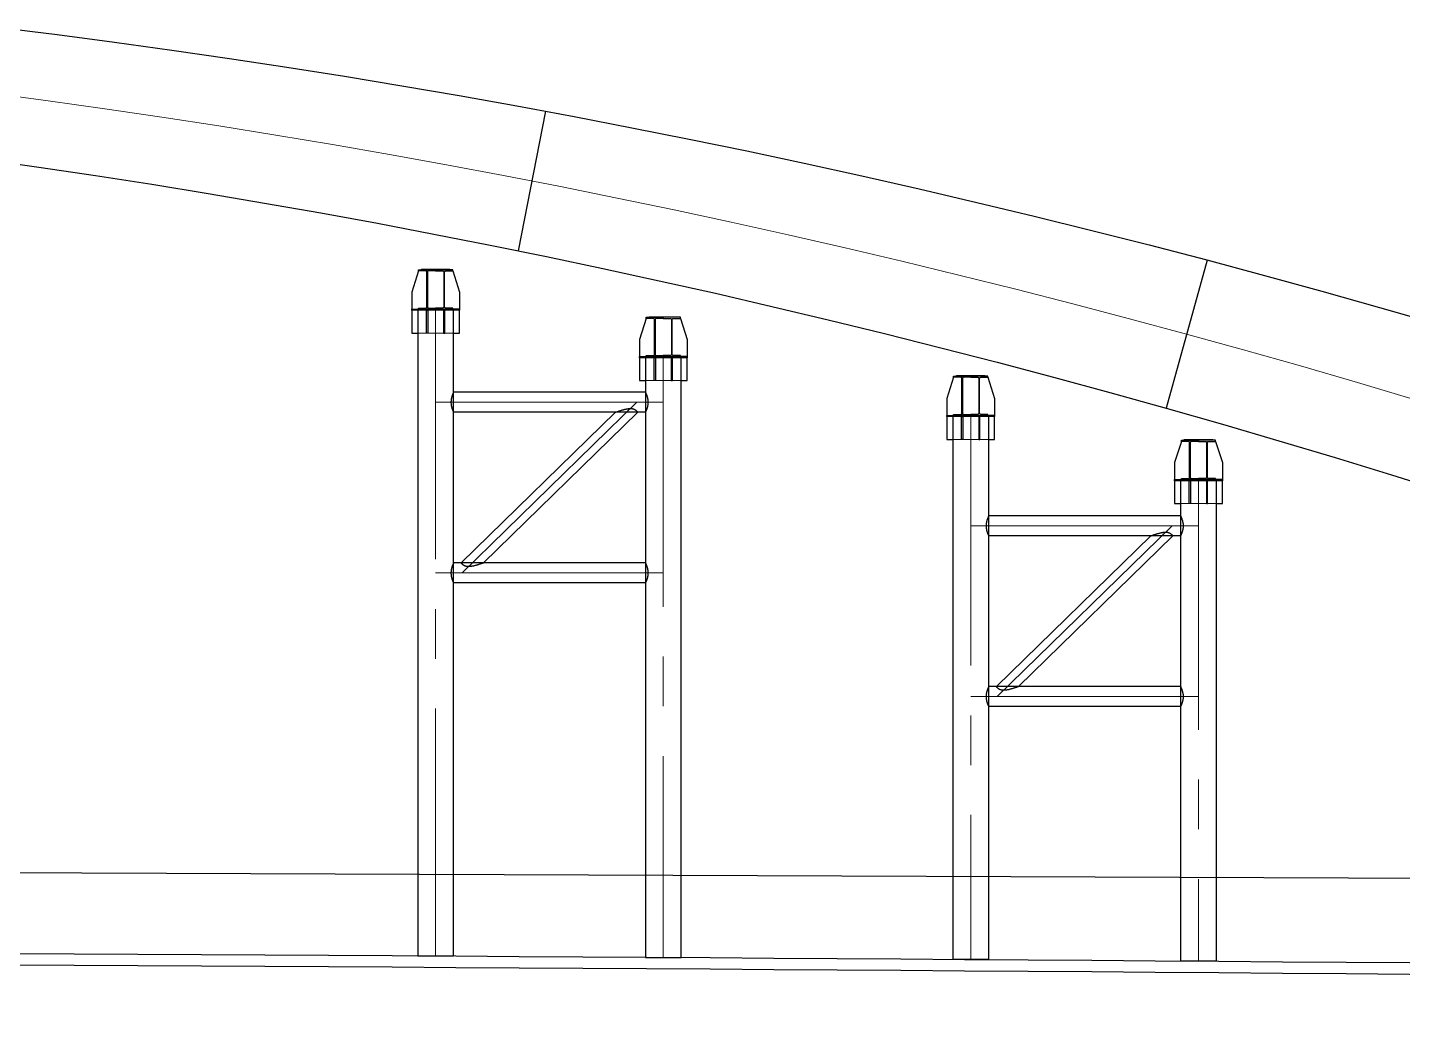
# Model space of a CAD drawing. Extents: x 1767995 to 4174245, y 542814 to 862564.
# Drawn here: x 3523723 to 3547877, y 664083 to 681339 of the extents above; entities that cross this region are included whole.
import ezdxf

# ---------------------------------------------------------------- set-up
doc = ezdxf.new("R2010")
doc.units = 0
doc.header["$LTSCALE"] = 3500
doc.linetypes.add('CENTER', pattern=[2, 1.25, -0.25, 0.25, -0.25])
doc.linetypes.add('DASHED', pattern=[0.75, 0.5, -0.25])
for name, color, linetype, lineweight in [('1粗实线', 1, 'Continuous', 30), ('3中心线', 6, 'CENTER', 18), ('4虚线', 2, 'DASHED', 18), ('6标注线', 7, 'Continuous', 13), ('标注', 3, 'Continuous', 18), ('桥 构造粗实', 1, 'Continuous', 30)]:
    doc.layers.add(name, color=color, linetype=linetype, lineweight=lineweight)

# ---------------------------------------------------------------- blocks, each defined once
blk = doc.blocks.new('werwerer')
at = {"layer": '1粗实线', "elevation": 0}
for points in [[(193795, 41794, 0.464316), (193777, 41816), (193651, 41816), (193531, 41444), (193531, 41144), (193651, 41144), (193651, 41164), (193777, 41164, 0.464316), (193795, 41186)], [(193951, 41144), (193651, 41144), (193651, 41164), (193777, 41164, 0.414214), (193795, 41182), (193795, 41798, 0.414214), (193777, 41816), (193651, 41816), (193651, 41836), (193951, 41836), (193951, 41816), (193826, 41816, 0.414214), (193808, 41798), (193808, 41182, 0.414214), (193826, 41164), (193951, 41164)], [(193951, 41144), (194251, 41144), (194251, 41164), (194126, 41164, -0.414214), (194108, 41182), (194108, 41798, -0.414214), (194126, 41816), (194251, 41816), (194251, 41836), (193951, 41836), (193951, 41816), (194077, 41816, -0.414214), (194095, 41798), (194095, 41182, -0.414214), (194077, 41164), (193951, 41164)], [(194108, 41794, -0.464316), (194126, 41816), (194251, 41816), (194371, 41444), (194371, 41144), (194251, 41144), (194251, 41164), (194126, 41164, -0.464316), (194108, 41186)]]:
    blk.add_lwpolyline(points, format="xyb", close=True, dxfattribs=at)
blk.add_lwpolyline([(193701, 41846), (194201, 41846), (194201, 41836), (193701, 41836)], close=True, dxfattribs=at)
blk = doc.blocks.new('tertert')
at = {"layer": '1粗实线'}
for p, q in [((203266, 43306, 0), (206636, 43306, 0)), ((203266, 42955, 0), (206636, 42955, 0)), ((203401, 42955, 0), (206112, 40306, 0)), ((203791, 42955, 0), (206502, 40306, 0)), ((203266, 40306, 0), (206636, 40306, 0)), ((203266, 39955, 0), (206636, 39955, 0))]:
    blk.add_line(p, q, dxfattribs=at)
at = {"layer": '1粗实线', "elevation": 0}
for points in [[(203266, 43306), (203266, 43306), (203266, 43305), (203266, 43305), (203265, 43304), (203265, 43303), (203264, 43301), (203263, 43299), (203262, 43297), (203261, 43295), (203260, 43293), (203259, 43290), (203257, 43287), (203256, 43284), (203255, 43280), (203253, 43276), (203251, 43272), (203250, 43268), (203248, 43264), (203246, 43259), (203244, 43255), (203243, 43250), (203241, 43244), (203239, 43239), (203237, 43234), (203236, 43228), (203234, 43222), (203232, 43216), (203231, 43210), (203229, 43204), (203228, 43198), (203227, 43191), (203225, 43185), (203224, 43178), (203223, 43171), (203223, 43165), (203222, 43158), (203221, 43151), (203221, 43144), (203221, 43137), (203221, 43130), (203221, 43124), (203221, 43117), (203221, 43110), (203222, 43103), (203223, 43096), (203223, 43089), (203224, 43083), (203225, 43076), (203227, 43070), (203228, 43063), (203229, 43057), (203231, 43051), (203232, 43045), (203234, 43039), (203236, 43033), (203237, 43027), (203239, 43022), (203241, 43016), (203243, 43011), (203244, 43006), (203246, 43002), (203248, 42997), (203250, 42993), (203251, 42988), (203253, 42984), (203255, 42981), (203256, 42977), (203257, 42974), (203259, 42971), (203260, 42968), (203261, 42966), (203262, 42964), (203263, 42962), (203264, 42960), (203265, 42958), (203265, 42957), (203266, 42956), (203266, 42955), (203266, 42955), (203266, 42955)], [(206636, 43306), (206636, 43306), (206637, 43305), (206637, 43305), (206637, 43304), (206638, 43303), (206639, 43301), (206640, 43299), (206641, 43297), (206642, 43295), (206643, 43293), (206644, 43290), (206645, 43287), (206647, 43284), (206648, 43280), (206650, 43276), (206652, 43272), (206653, 43268), (206655, 43264), (206657, 43259), (206658, 43255), (206660, 43250), (206662, 43244), (206664, 43239), (206666, 43234), (206667, 43228), (206669, 43222), (206671, 43216), (206672, 43210), (206674, 43204), (206675, 43198), (206676, 43191), (206677, 43185), (206679, 43178), (206679, 43171), (206680, 43165), (206681, 43158), (206681, 43151), (206682, 43144), (206682, 43137), (206682, 43130), (206682, 43124), (206682, 43117), (206681, 43110), (206681, 43103), (206680, 43096), (206679, 43089), (206679, 43083), (206677, 43076), (206676, 43070), (206675, 43063), (206674, 43057), (206672, 43051), (206671, 43045), (206669, 43039), (206667, 43033), (206666, 43027), (206664, 43022), (206662, 43016), (206660, 43011), (206658, 43006), (206657, 43002), (206655, 42997), (206653, 42993), (206652, 42988), (206650, 42984), (206648, 42981), (206647, 42977), (206645, 42974), (206644, 42971), (206643, 42968), (206642, 42966), (206641, 42964), (206640, 42962), (206639, 42960), (206638, 42958), (206637, 42957), (206637, 42956), (206637, 42955), (206636, 42955), (206636, 42955)], [(203266, 40306), (203266, 40306), (203266, 40305), (203266, 40305), (203265, 40304), (203265, 40303), (203264, 40301), (203263, 40299), (203262, 40297), (203261, 40295), (203260, 40293), (203259, 40290), (203257, 40287), (203256, 40284), (203255, 40280), (203253, 40276), (203251, 40272), (203250, 40268), (203248, 40264), (203246, 40259), (203244, 40255), (203243, 40250), (203241, 40244), (203239, 40239), (203237, 40234), (203236, 40228), (203234, 40222), (203232, 40216), (203231, 40210), (203229, 40204), (203228, 40198), (203227, 40191), (203225, 40185), (203224, 40178), (203223, 40171), (203223, 40165), (203222, 40158), (203221, 40151), (203221, 40144), (203221, 40137), (203221, 40130), (203221, 40124), (203221, 40117), (203221, 40110), (203222, 40103), (203223, 40096), (203223, 40089), (203224, 40083), (203225, 40076), (203227, 40070), (203228, 40063), (203229, 40057), (203231, 40051), (203232, 40045), (203234, 40039), (203236, 40033), (203237, 40027), (203239, 40022), (203241, 40016), (203243, 40011), (203244, 40006), (203246, 40002), (203248, 39997), (203250, 39993), (203251, 39988), (203253, 39984), (203255, 39981), (203256, 39977), (203257, 39974), (203259, 39971), (203260, 39968), (203261, 39966), (203262, 39964), (203263, 39962), (203264, 39960), (203265, 39958), (203265, 39957), (203266, 39956), (203266, 39955), (203266, 39955), (203266, 39955)], [(206636, 40306), (206636, 40306), (206637, 40305), (206637, 40305), (206637, 40304), (206638, 40303), (206639, 40301), (206640, 40299), (206641, 40297), (206642, 40295), (206643, 40293), (206644, 40290), (206645, 40287), (206647, 40284), (206648, 40280), (206650, 40276), (206652, 40272), (206653, 40268), (206655, 40264), (206657, 40259), (206658, 40255), (206660, 40250), (206662, 40244), (206664, 40239), (206666, 40234), (206667, 40228), (206669, 40222), (206671, 40216), (206672, 40210), (206674, 40204), (206675, 40198), (206676, 40191), (206677, 40185), (206679, 40178), (206679, 40171), (206680, 40165), (206681, 40158), (206681, 40151), (206682, 40144), (206682, 40137), (206682, 40130), (206682, 40124), (206682, 40117), (206681, 40110), (206681, 40103), (206680, 40096), (206679, 40089), (206679, 40083), (206677, 40076), (206676, 40070), (206675, 40063), (206674, 40057), (206672, 40051), (206671, 40045), (206669, 40039), (206667, 40033), (206666, 40027), (206664, 40022), (206662, 40016), (206660, 40011), (206658, 40006), (206657, 40002), (206655, 39997), (206653, 39993), (206652, 39988), (206650, 39984), (206648, 39981), (206647, 39977), (206645, 39974), (206644, 39971), (206643, 39968), (206642, 39966), (206641, 39964), (206640, 39962), (206639, 39960), (206638, 39958), (206637, 39957), (206637, 39956), (206637, 39955), (206636, 39955), (206636, 39955)]]:
    blk.add_lwpolyline(points, dxfattribs=at)
at = {"layer": '1粗实线'}
for points in [[(203791, 42955), (203791, 42955), (203790, 42955), (203789, 42956), (203788, 42956), (203785, 42957), (203783, 42958), (203780, 42959), (203776, 42960), (203773, 42961), (203768, 42963), (203764, 42964), (203758, 42966), (203753, 42968), (203747, 42970), (203741, 42972), (203734, 42974), (203727, 42977), (203720, 42979), (203712, 42981), (203705, 42984), (203696, 42986), (203688, 42989), (203680, 42991), (203671, 42994), (203662, 42997), (203653, 42999), (203644, 43002), (203635, 43004), (203625, 43006), (203616, 43008), (203607, 43010), (203598, 43012), (203589, 43014), (203580, 43016), (203571, 43017), (203562, 43018), (203553, 43019), (203545, 43020), (203537, 43020), (203529, 43020), (203522, 43020), (203515, 43020), (203508, 43019), (203501, 43018), (203494, 43017), (203488, 43016), (203482, 43014), (203477, 43012), (203472, 43010), (203467, 43008), (203462, 43006), (203457, 43004), (203453, 43002), (203449, 42999), (203445, 42997), (203441, 42994), (203438, 42991), (203434, 42989), (203431, 42986), (203428, 42984), (203426, 42981), (203423, 42979), (203420, 42977), (203418, 42974), (203416, 42972), (203414, 42970), (203412, 42968), (203410, 42966), (203409, 42964), (203407, 42963), (203406, 42961), (203405, 42960), (203404, 42959), (203403, 42958), (203402, 42957), (203402, 42956), (203401, 42956), (203401, 42955), (203401, 42955), (203401, 42955)], [(206112, 40306), (206112, 40306), (206112, 40306), (206114, 40305), (206115, 40305), (206117, 40304), (206120, 40303), (206123, 40302), (206126, 40301), (206130, 40299), (206135, 40298), (206139, 40296), (206144, 40295), (206150, 40293), (206156, 40291), (206162, 40289), (206169, 40287), (206176, 40284), (206183, 40282), (206190, 40279), (206198, 40277), (206206, 40274), (206215, 40272), (206223, 40269), (206232, 40267), (206241, 40264), (206250, 40262), (206259, 40259), (206268, 40257), (206278, 40255), (206287, 40252), (206296, 40250), (206305, 40249), (206314, 40247), (206323, 40245), (206332, 40244), (206341, 40243), (206349, 40242), (206358, 40241), (206366, 40241), (206374, 40241), (206381, 40241), (206388, 40241), (206395, 40242), (206402, 40243), (206408, 40244), (206415, 40245), (206420, 40247), (206426, 40249), (206431, 40250), (206436, 40252), (206441, 40255), (206446, 40257), (206450, 40259), (206454, 40262), (206458, 40264), (206462, 40267), (206465, 40269), (206468, 40272), (206472, 40274), (206475, 40277), (206477, 40279), (206480, 40282), (206482, 40284), (206485, 40287), (206487, 40289), (206489, 40291), (206491, 40293), (206492, 40295), (206494, 40296), (206495, 40298), (206497, 40299), (206498, 40301), (206499, 40302), (206500, 40303), (206500, 40304), (206501, 40305), (206502, 40305), (206502, 40306), (206502, 40306), (206502, 40306)]]:
    blk.add_lwpolyline(points, dxfattribs=at)
at = {"layer": '3中心线'}
for p, q in [((202951, 43130, 0), (206951, 43130, 0)), ((203416, 43130, 0), (206486, 40130, 0)), ((202951, 40130, 0), (206951, 40130, 0))]:
    blk.add_line(p, q, dxfattribs=at)

msp = doc.modelspace()

# ---------------------------------------------------------------- linework, layer by layer
at = {"layer": '1粗实线', "ltscale": 4}
for p, q in [((3530472.6, 676370, -0.3), (3530472.6, 676390, -0.3)), ((3530472.6, 676390, -0.3), (3531312.6, 676390, -0.3)), ((3531312.6, 676370, -0.3), (3530472.6, 676370, -0.3)), ((3530731.6, 676370, -0.3), (3530753.6, 676370, -0.3)), ((3530731.6, 675970, -0.3), (3530731.6, 676370, -0.3)), ((3530753.6, 676370, -0.3), (3530753.6, 675970, -0.3)), ((3531053.6, 676370, -0.3), (3531031.6, 676370, -0.3)), ((3531031.6, 676370, -0.3), (3531031.6, 675970, -0.3)), ((3531053.6, 675970, -0.3), (3531053.6, 676370, -0.3)), ((3531312.6, 676390, -0.3), (3531312.6, 676370, -0.3)), ((3530753.6, 675970, -0.3), (3530731.6, 675970, -0.3)), ((3531031.6, 675970, -0.3), (3531053.6, 675970, -0.3)), ((3534472.6, 675535.7, -0.4), (3534472.6, 675555.7, -0.4)), ((3534472.6, 675555.7, -0.4), (3535312.6, 675555.7, -0.4)), ((3535312.6, 675535.7, -0.4), (3534472.6, 675535.7, -0.4)), ((3534731.6, 675135.7, -0.4), (3534731.6, 675535.7, -0.4)), ((3534753.6, 675535.7, -0.4), (3534753.6, 675135.7, -0.4)), ((3535053.6, 675535.7, -0.4), (3535031.6, 675535.7, -0.4)), ((3535031.6, 675535.7, -0.4), (3535031.6, 675135.7, -0.4)), ((3535053.6, 675135.7, -0.4), (3535053.6, 675535.7, -0.4)), ((3535312.6, 675555.7, -0.4), (3535312.6, 675535.7, -0.4)), ((3535031.6, 675135.7, -0.4), (3535053.6, 675135.7, -0.4)), ((3539873, 674501.2, -0.3), (3539873, 674521.2, -0.3)), ((3539873, 674521.2, -0.3), (3540713, 674521.2, -0.3)), ((3540713, 674501.2, -0.3), (3539873, 674501.2, -0.3)), ((3540132, 674501.2, -0.3), (3540154, 674501.2, -0.3)), ((3540132, 674101.2, -0.3), (3540132, 674501.2, -0.3)), ((3540154, 674501.2, -0.3), (3540154, 674101.2, -0.3)), ((3540454, 674501.2, -0.3), (3540432, 674501.2, -0.3)), ((3540432, 674501.2, -0.3), (3540432, 674101.2, -0.3)), ((3540454, 674101.2, -0.3), (3540454, 674501.2, -0.3)), ((3540713, 674521.2, -0.3), (3540713, 674501.2, -0.3)), ((3540154, 674101.2, -0.3), (3540132, 674101.2, -0.3)), ((3540432, 674101.2, -0.3), (3540454, 674101.2, -0.3)), ((3543873, 673374.7, -0.4), (3543873, 673394.7, -0.4)), ((3543873, 673394.7, -0.4), (3544713, 673394.7, -0.4)), ((3544713, 673374.7, -0.4), (3543873, 673374.7, -0.4)), ((3544132, 672974.7, -0.4), (3544132, 673374.7, -0.4)), ((3544154, 673374.7, -0.4), (3544154, 672974.7, -0.4)), ((3544454, 673374.7, -0.4), (3544432, 673374.7, -0.4)), ((3544432, 673374.7, -0.4), (3544432, 672974.7, -0.4)), ((3544454, 672974.7, -0.4), (3544454, 673374.7, -0.4)), ((3544713, 673394.7, -0.4), (3544713, 673374.7, -0.4)), ((3544432, 672974.7, -0.4), (3544454, 672974.7, -0.4))]:
    msp.add_line(p, q, dxfattribs=at)
at = {"layer": '1粗实线'}
for p, q in [((3531312.6, 676370, -0.3), (3530472.6, 676370, -0.3)), ((3530472.6, 676370, -0.3), (3530472.6, 675970, -0.3)), ((3531312.6, 675970, -0.3), (3531312.6, 676370, -0.3)), ((3530472.6, 675970, -0.3), (3530577.6, 675970, -0.3)), ((3531207.6, 675970, -0.3), (3531312.6, 675970, -0.3)), ((3535312.6, 675535.7, -0.4), (3534472.6, 675535.7, -0.4)), ((3534472.6, 675535.7, -0.4), (3534472.6, 675135.7, -0.4)), ((3535312.6, 675135.7, -0.4), (3535312.6, 675535.7, -0.4)), ((3534472.6, 675135.7, -0.4), (3534577.6, 675135.7, -0.4)), ((3535207.6, 675135.7, -0.4), (3535312.6, 675135.7, -0.4)), ((3540713, 674501.2, -0.3), (3539873, 674501.2, -0.3)), ((3539873, 674501.2, -0.3), (3539873, 674101.2, -0.3)), ((3540713, 674101.2, -0.3), (3540713, 674501.2, -0.3)), ((3539873, 674101.2, -0.3), (3539978, 674101.2, -0.3)), ((3540608, 674101.2, -0.3), (3540713, 674101.2, -0.3)), ((3544713, 673374.7, -0.4), (3543873, 673374.7, -0.4)), ((3543873, 673374.7, -0.4), (3543873, 672974.7, -0.4)), ((3544713, 672974.7, -0.4), (3544713, 673374.7, -0.4)), ((3543873, 672974.7, -0.4), (3543978, 672974.7, -0.4)), ((3544608, 672974.7, -0.4), (3544713, 672974.7, -0.4)), ((3442585.9, 666823.5), (3566745.3, 666313.9))]:
    msp.add_line(p, q, dxfattribs=at)
at = {"layer": '1粗实线', "elevation": -0.4}
for points in [[(3531207.6, 665028.3), (3531207.6, 676370), (3530577.6, 676370), (3530577.6, 665028.3), (3531207.6, 665028.3)], [(3535207.6, 664995.5), (3535207.6, 675535.7), (3534577.6, 675535.7), (3534577.6, 664995.5), (3535207.6, 664995.5)], [(3540608, 664964.4), (3540608, 674501.2), (3539978, 674501.2), (3539978, 664964.4), (3540608, 664964.4)], [(3544608, 664935.1), (3544608, 673374.7), (3543978, 673374.7), (3543978, 664935.1), (3544608, 664935.1)]]:
    msp.add_lwpolyline(points, dxfattribs=at)
at = {"layer": '1粗实线'}
for points in [[(3402584, 665049.3, -0.0010736), (3429570.5, 665188.2), (3429585.1, 665188.3, -0.0032499), (3572579.4, 664687.8), (3572609.7, 664687.5, -0.0014157), (3606584, 664251.5, -0.0014134)], [(3402584, 664849.3, -0.0010736), (3429570.5, 664988.2), (3429585.1, 664988.3, -0.0032499), (3572579.4, 664487.8), (3572609.7, 664487.5, -0.0013324), (3604584, 664082.5, -0.0013324)]]:
    msp.add_lwpolyline(points, format="xyb", dxfattribs=at)
at = {"layer": '3中心线'}
for p, q in [((3530892.6, 676370, -0.1), (3530892.6, 665028.3, -0.1)), ((3534892.6, 675535.7, -0.1), (3534892.6, 664995.5, -0.1)), ((3540293, 674501.2, -0.1), (3540293, 664964.4, -0.1)), ((3544293, 673374.7, -0.1), (3544293, 664935.1, -0.1))]:
    msp.add_line(p, q, dxfattribs=at)
at = {"layer": '4虚线'}
for p, q in [((3530577.6, 675970, -0.3), (3531207.6, 675970, -0.3)), ((3534577.6, 675135.7, -0.4), (3535207.6, 675135.7, -0.4)), ((3539978, 674101.2, -0.3), (3540608, 674101.2, -0.3)), ((3543978, 672974.7, -0.4), (3544608, 672974.7, -0.4))]:
    msp.add_line(p, q, dxfattribs=at)
at = {"layer": '标注', "color": 8, "ltscale": 550}
msp.add_lwpolyline([(3523084, 680182.7), (3524084, 680049.5), (3525084, 679909.5), (3526084, 679762.6), (3527084, 679608.9), (3528084, 679448.4), (3529084, 679281.1), (3530084, 679106.9), (3531084, 678925.9), (3532084, 678738), (3533084, 678543.4), (3534084, 678341.9), (3535084, 678133.5), (3536084, 677918.4), (3537084, 677696.4), (3538084, 677467.6), (3539084, 677231.9), (3540084, 676989.4), (3541084, 676740.1), (3542084, 676484), (3543084, 676221), (3544084, 675951.2), (3545084, 675674.6), (3546084, 675391.1), (3547084, 675100.8), (3548084, 674803.7)], dxfattribs=at)
at = {"layer": '桥 构造粗实'}
for p, q in [((3532822.7, 679867.1), (3532345.3, 677414.4)), ((3544443.9, 677252.4), (3543724.1, 674650.1))]:
    msp.add_line(p, q, dxfattribs=at)
for points in [[(3523234.1, 681339.2), (3524243, 681213.7), (3525252.1, 681081.2), (3526261.2, 680941.9), (3527270.4, 680795.6), (3528279.7, 680642.5), (3529289.1, 680482.4), (3530298.6, 680315.5), (3531308.2, 680141.6), (3532317.9, 679960.9), (3533327.6, 679773.2), (3534337.4, 679578.7), (3535347.3, 679377.2), (3536357.3, 679168.9), (3537367.4, 678953.6), (3538377.5, 678731.4), (3539387.7, 678502.4), (3540398, 678266.4), (3541408.3, 678023.5), (3542418.8, 677773.7), (3543429.2, 677517.1), (3544439.8, 677253.5), (3545450.4, 676983), (3546461.1, 676705.6), (3547471.8, 676421.3), (3548482.6, 676130.1)], [(3522933.9, 679026.1), (3523924.9, 678885.3), (3524915.9, 678737.7), (3525906.8, 678583.4), (3526897.6, 678422.2), (3527888.2, 678254.4), (3528878.8, 678079.7), (3529869.4, 677898.3), (3530859.8, 677710.1), (3531850.1, 677515.2), (3532840.4, 677313.5), (3533830.5, 677105.1), (3534820.6, 676889.9), (3535810.7, 676667.9), (3536800.6, 676439.2), (3537790.5, 676203.7), (3538780.3, 675961.5), (3539770, 675712.5), (3540759.6, 675456.7), (3541749.2, 675194.2), (3542738.7, 674925), (3543728.2, 674648.9), (3544717.6, 674366.2), (3545706.9, 674076.6), (3546696.2, 673780.3), (3547685.4, 673477.3), (3548674.5, 673167.5)]]:
    msp.add_lwpolyline(points, dxfattribs=at)

# ---------------------------------------------------------------- block references
at = {"layer": '6标注线'}
for p in [(3336941.2, 635245.6, -0.1), (3340941.2, 634411.4, -0.3), (3346341.5, 633376.8, -0.1), (3350341.5, 632250.3, -0.3)]:
    msp.add_blockref('werwerer', p, dxfattribs=at)
at = {"layer": '6标注线', "xscale": -1}
for p in [(3737844, 631623.6, 0), (3747244.4, 629450.9, -0.3)]:
    msp.add_blockref('tertert', p, dxfattribs=at)

doc.saveas('drawing.dxf')
